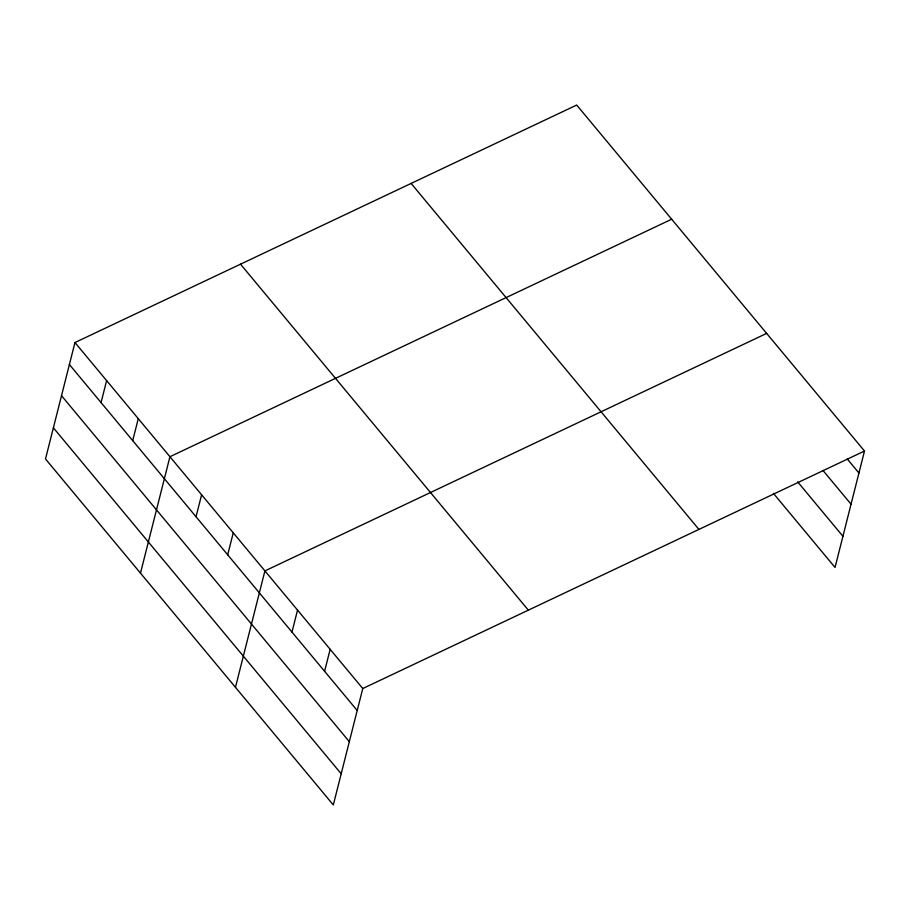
<?xml version="1.0" encoding="UTF-8"?>
<svg xmlns="http://www.w3.org/2000/svg" width="910" height="910" viewBox="0 0 910 910"><rect width="100%" height="100%" fill="white"/><g stroke="black" fill="none" stroke-linecap="round" stroke-linejoin="round"><path stroke-width="1.36" d="M74.961 342.547L45.5 458.959L333.31 804.952L362.772 688.529L864.5 451.041L576.69 105.048L74.961 342.547L362.772 688.529M101.055 402.584L106.618 380.608M132.712 440.645L138.274 418.657M140.481 573.141L169.931 456.718L671.66 219.23M196.037 516.755L201.599 494.778M227.693 554.816L233.256 532.839M235.462 687.312L264.912 570.9L766.641 333.401M291.974 632.086L297.536 610.11M324.597 671.296L330.148 649.319M864.5 451.041L835.039 567.453L773.432 493.391M847.164 458.856L858.938 473.018M822.958 470.413L851.055 504.185M797.626 481.834L842.933 536.286M411.115 183.422L698.926 529.415M240.524 264.173L528.346 610.155M69.399 364.523L357.209 710.505M61.516 395.691L349.326 741.673M53.383 427.802L341.204 773.784"/></g></svg>
